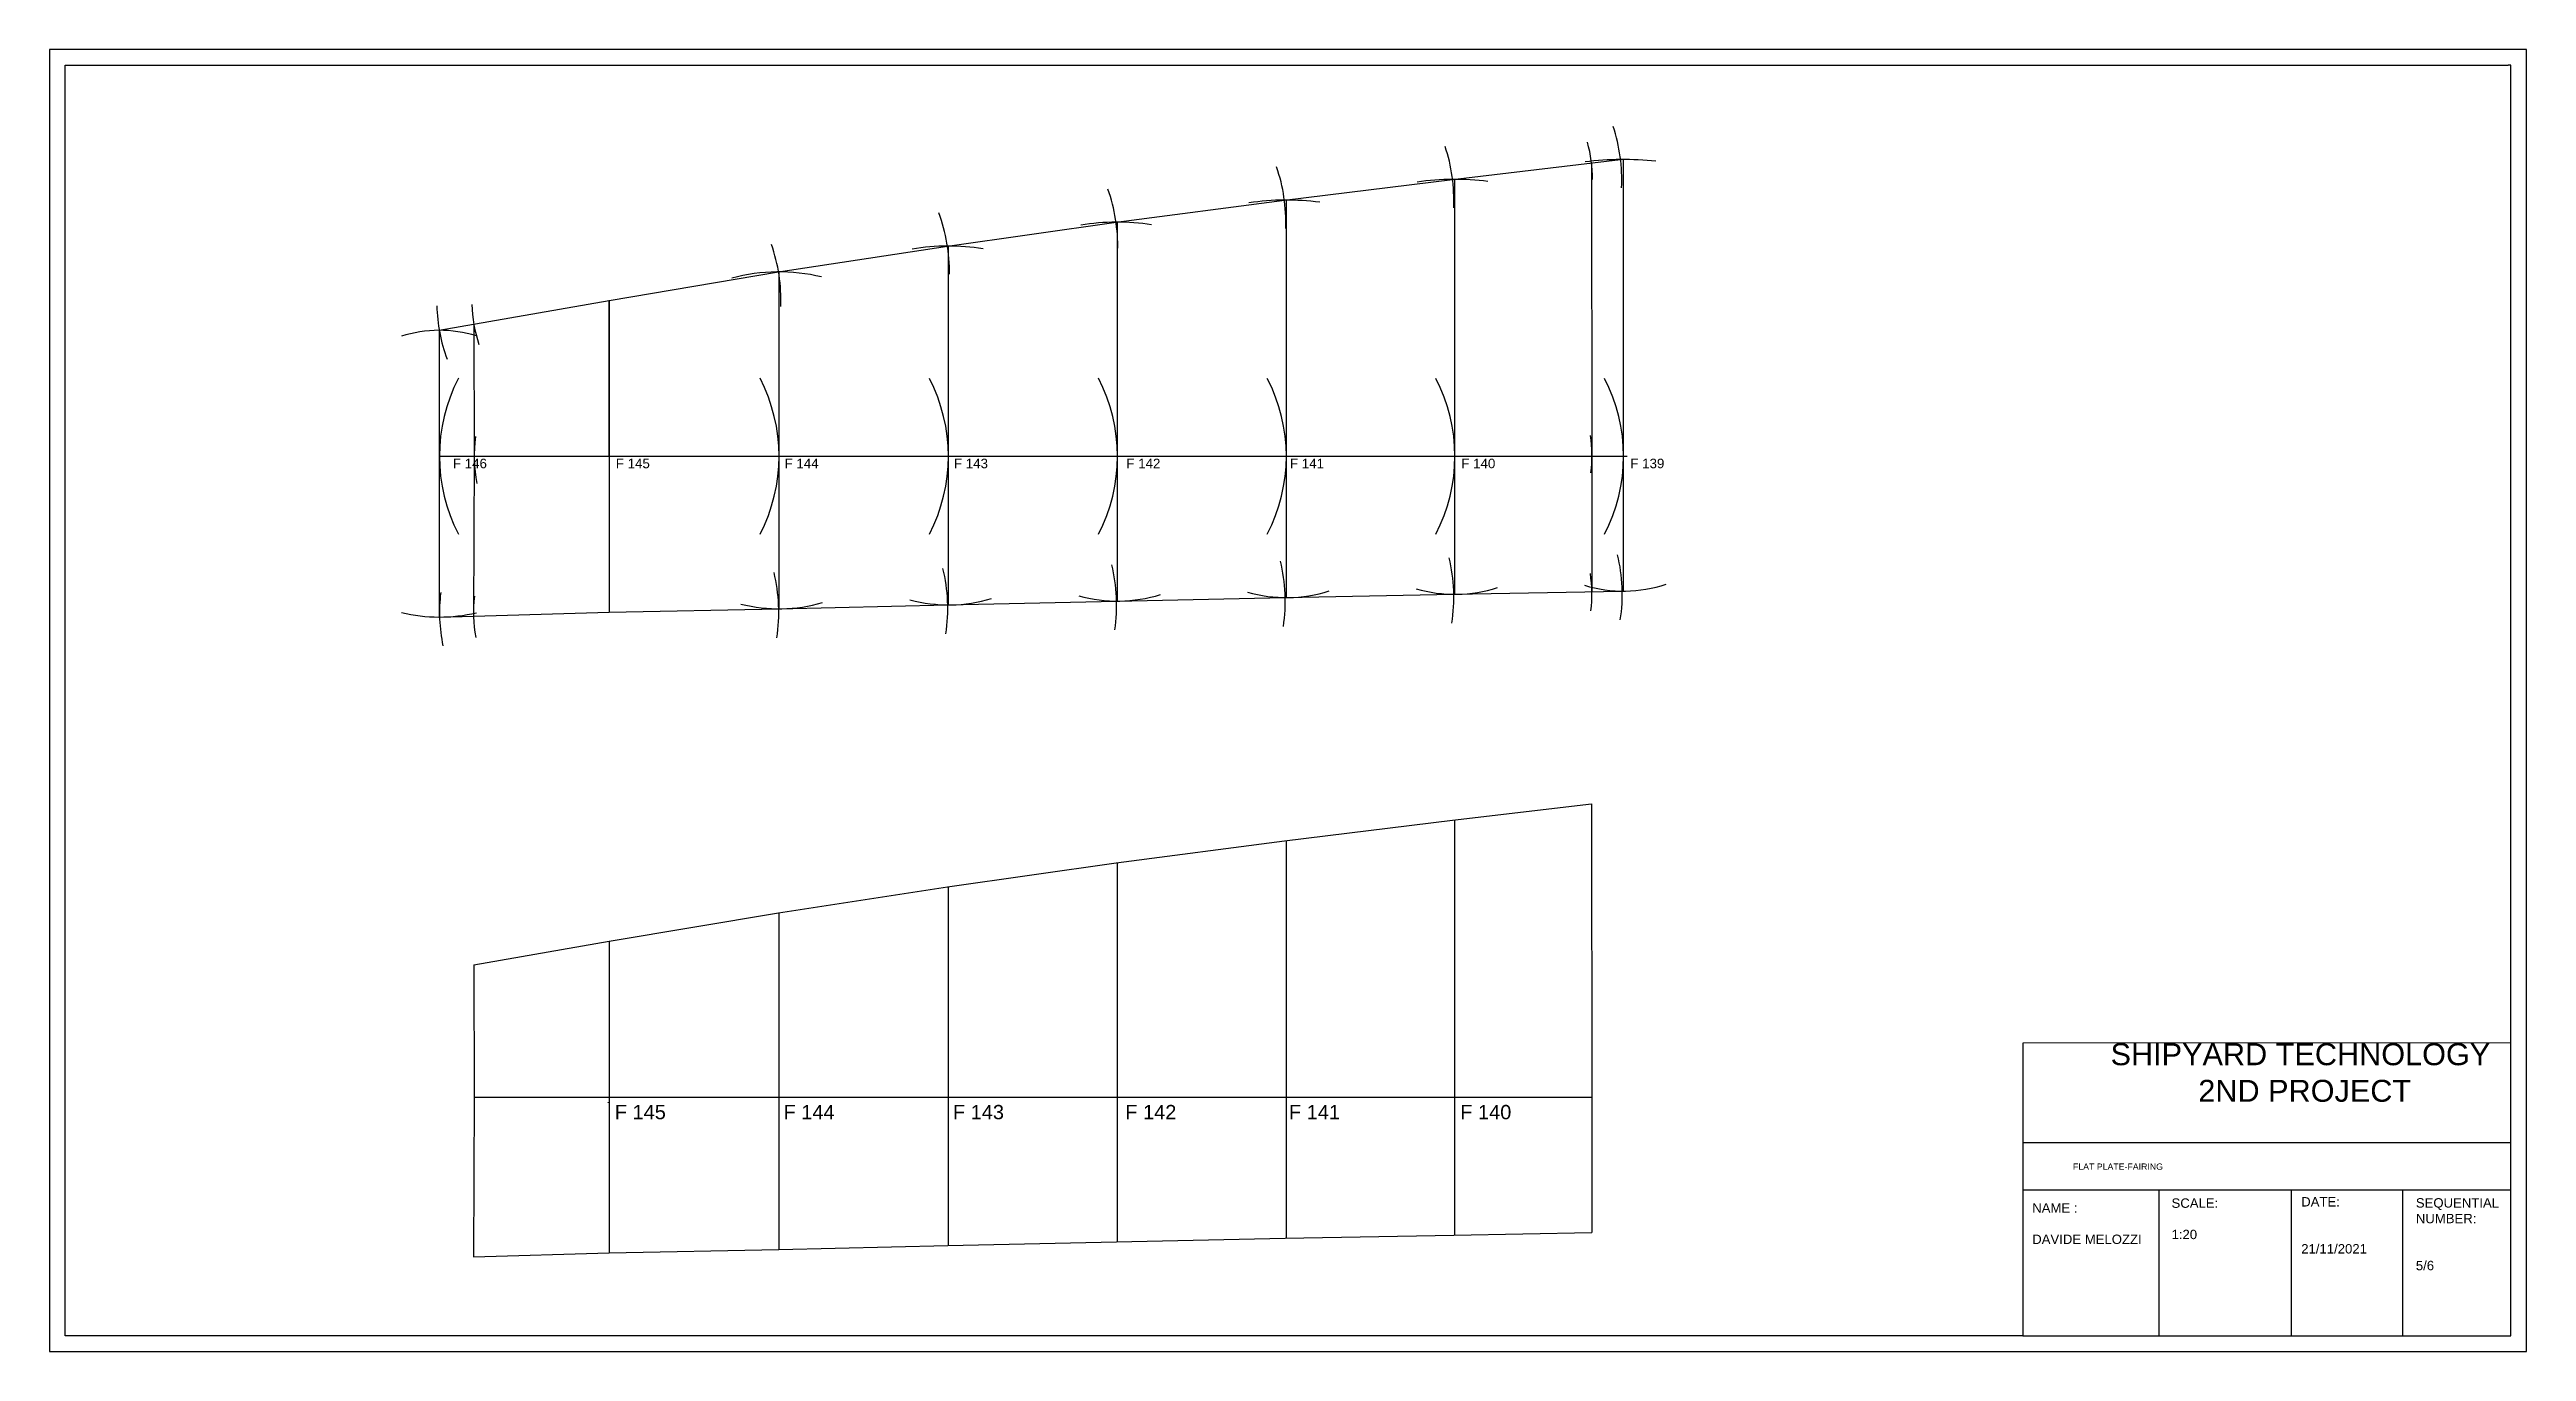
# Model space of a CAD drawing. Header units: inches. Extents: x 0 to 7904, y 0 to 4156.
import ezdxf

# ---------------------------------------------------------------- set-up
doc = ezdxf.new("R2010")
doc.units = ezdxf.units.IN
doc.header["$MEASUREMENT"] = 0
for name, color, linetype in [('AUX', 5, 'Continuous'), ('Frames[139-146]', 7, 'Continuous'), ('G_Lower', 2, 'Continuous'), ('G_Real', 3, 'Continuous'), ('Plate', 1, 'Continuous'), ('VPorts', 7, 'Continuous')]:
    doc.layers.add(name, color=color, linetype=linetype)
doc.layers.add('G_Up', color=7, linetype='Continuous', true_color=0x008689)
doc.styles.get("Standard").update_dxf_attribs({"font": 'Arial.ttf'})

msp = doc.modelspace()

# ---------------------------------------------------------------- linework, layer by layer
for p, q in [((50.1, 4155.7), (0.1, 4155.7)), ((0.1, 4155.7), (0.1, 50)), ((7904.3, 4155.7), (50.1, 4155.7)), ((7904.3, 4105.7), (7904.3, 4155.7)), ((50.1, 50), (50.1, 4105.7)), ((50.1, 4105.7), (7846.1, 4105.7)), ((7854.3, 4105.7), (7846.1, 4105.7)), ((7854.3, 50), (7854.3, 4105.7)), ((7904.3, 50), (7904.3, 4105.7)), ((7854.3, 985), (6297.1, 983.7)), ((6297.1, 983.7), (6297.1, 50)), ((7854.3, 50), (7854.3, 985)), ((6297.1, 666.7), (7854.3, 666.7)), ((6297.1, 515.5), (7854.3, 515.5)), ((6731.3, 515.5), (6731.3, 50)), ((7153.7, 515.5), (7153.7, 50)), ((7509, 515.5), (7509, 50)), ((0.1, 50), (0.1, 0)), ((6297.1, 50), (50.1, 50)), ((6297.1, 50), (7854.3, 50)), ((7904.3, 0), (7904.3, 50)), ((0.1, 0), (7904.3, 0))]:
    msp.add_line(p, q)
at = {"layer": 'AUX'}
for q in [(1786.4, 3355), (1786.1, 2359.7)]:
    msp.add_line((1786.4, 2857.3), q, dxfattribs=at)
for centre, radius, start, end in [((5022.6, 2857.3), 947.3, 83.70608, 97.41118), ((4484.8, 2857.3), 883.8, 83.14128, 97.83623), ((3947, 2857.3), 817.8, 82.49948, 98.3878), ((3408.1, 2857.3), 747.3, 81.62746, 99.02483), ((2868.5, 2857.3), 671.2, 80.52703, 99.91635), ((2328, 2857.3), 588.5, 76.67203, 104.7918), ((1244.4, 2858.2), 401.2, 72.92423, 107.63059), ((2328, 2857.3), 486.9, 255.54804, 286.57463), ((2868.5, 2857.3), 474.3, 255.01616, 286.88433), ((3408.1, 2857.3), 462.1, 254.50476, 287.23847), ((3947, 2857.3), 450.9, 254.02487, 287.59403), ((4484.8, 2857.3), 440.4, 253.63653, 288.02896), ((5023.1, 2858.1), 431, 253.16771, 288.34146), ((1244.4, 2857.3), 513, 256.34781, 283.32731)]:
    msp.add_arc(centre, radius, start, end, dxfattribs=at)
at = {"layer": 'Frames[139-146]'}
for p, q in [((5023.1, 2427.2), (5023.1, 3804.6)), ((4484.8, 2416.8), (4484.8, 3741.9)), ((3947, 2406.3), (3947, 3675.8)), ((3408.1, 2395.2), (3408.1, 3605.2)), ((2868.5, 2383), (2868.5, 3528.9)), ((2328, 2370.4), (2328, 3446)), ((1787.5, 2359.7), (1787.5, 3355.2)), ((1244.4, 2344.3), (1244.4, 3259.4)), ((4484.8, 371.7), (4484.8, 1696.8)), ((3947, 361.2), (3947, 1630.7)), ((3408.1, 350), (3408.1, 1560)), ((2868.5, 337.8), (2868.5, 1483.7)), ((2328, 325.2), (2328, 1400.9)), ((1787.5, 314.5), (1787.5, 1310.1))]:
    msp.add_line(p, q, dxfattribs=at)
at = {"layer": 'G_Lower'}
for p, q in [((2327.1, 2370.4), (2866.5, 2383)), ((2866.5, 2383), (3405.3, 2395.2)), ((3405.3, 2395.2), (3943.5, 2406.4)), ((3943.5, 2406.4), (4481.3, 2416.8)), ((4481.3, 2416.8), (5018.9, 2427.2)), ((1244.8, 2344.3), (1786.1, 2359.7)), ((1786.1, 2359.7), (2327.1, 2370.4)), ((1786.1, 314.5), (2327.1, 325.2)), ((2327.1, 325.2), (2866.5, 337.8)), ((2866.5, 337.8), (3405.3, 350)), ((3405.3, 350), (3943.5, 361.2)), ((3943.5, 361.2), (4481.3, 371.7)), ((4481.3, 371.7), (4922, 380.2)), ((1353, 302.2), (1786.1, 314.5))]:
    msp.add_line(p, q, dxfattribs=at)
for centre, radius, start, end in [((3943.5, 2406.4), 537.9, 351.25874, 13.61264), ((4481.3, 2416.8), 537.6, 351.24283, 13.60965), ((1786.4, 2359.5), 540.8, 351.34652, 13.58177), ((2327.1, 2370.4), 539.5, 351.5097, 13.80059), ((2866.5, 2383), 538.9, 351.4609, 13.77715), ((3405.3, 2395.2), 538.3, 351.34198, 13.68165), ((4484.8, 2416.8), 437.3, 353.0956, 8.67217), ((1786.1, 2359.7), 541.5, 173.30836, 191.42404), ((1787.5, 2359.7), 434.7, 173.26046, 190.65271)]:
    msp.add_arc(centre, radius, start, end, dxfattribs=at)
at = {"layer": 'G_Real'}
for centre, radius, start, end in [((1787.5, 2857.3), 543.1, 152.72493, 207.27503), ((1786.4, 2857.3), 541.6, 332.64338, 27.35662), ((2328, 2857.3), 540.5, 332.58528, 27.41474), ((2868.5, 2857.3), 539.6, 332.53428, 27.46574), ((3408.1, 2857.3), 538.8, 332.49265, 27.50735), ((3946.6, 2857.3), 538.2, 332.45918, 27.54082), ((4485.2, 2857.3), 537.8, 332.43622, 27.56378), ((1787.5, 2857.4), 432.2, 171.59806, 191.56445), ((2328, 2857.3), 540.5, 179.90405, 180.1491), ((2328, 2857.3), 540.5, 180, 180.14911), ((4484.8, 2857.3), 437.4, 353.09809, 8.66903), ((2324.8, 794.6), 540.5, 179.90405, 180.1491), ((2324.8, 794.6), 540.5, 180, 180.14911)]:
    msp.add_arc(centre, radius, start, end, dxfattribs=at)
at = {"layer": 'G_Up'}
for p, q in [((4477.3, 3741), (5013.4, 3804.5)), ((3940.7, 3675), (4477.3, 3741)), ((3403.5, 3604.6), (3940.7, 3675)), ((2865.5, 3528.4), (3403.5, 3604.6)), ((2326.5, 3445.8), (2865.5, 3528.4)), ((1786.4, 3355), (2326.5, 3445.8)), ((1244, 3259.4), (1786.4, 3355)), ((4477.3, 1695.9), (4920.9, 1748.4)), ((3940.7, 1629.9), (4477.3, 1695.9)), ((3403.5, 1559.4), (3940.7, 1629.9)), ((2865.5, 1483.3), (3403.5, 1559.4)), ((2326.5, 1400.6), (2865.5, 1483.3)), ((1786.4, 1309.9), (2326.5, 1400.6)), ((1354, 1233.6), (1786.4, 1309.9))]:
    msp.add_line(p, q, dxfattribs=at)
for centre, radius, start, end in [((4477.3, 3741), 539.9, 357.16329, 18.26046), ((3940.7, 3675), 540.7, 357.43355, 18.51317), ((4484.8, 3741.9), 439.1, 359.87947, 15.53032), ((3403.9, 3604.6), 541.4, 357.90892, 18.98572), ((2865.5, 3528.4), 543.3, 358.51717, 19.55165), ((2326.5, 3445.8), 545.3, 359.20771, 20.20451), ((1786.4, 3355), 547.6, 357.97108, 19.02987), ((1786.4, 3355), 550.8, 181.78372, 199.90151), ((1787.5, 3355.2), 440.2, 181.70756, 198.6566)]:
    msp.add_arc(centre, radius, start, end, dxfattribs=at)
at = {"layer": 'Plate'}
for p, q in [((4920.9, 3793.6), (4922.2, 2857.3)), ((1354, 3278.8), (1355.3, 2857.4)), ((1355.3, 2857.4), (1353, 2347.4)), ((4922.2, 2857.3), (4922, 2425.3)), ((4920.9, 1748.4), (4922.2, 812.1)), ((1354, 1233.6), (1355.3, 812.3)), ((1355.3, 812.3), (1353, 302.2)), ((4922.2, 812.1), (4922, 380.2))]:
    msp.add_line(p, q, dxfattribs=at)
at = {"layer": 'VPorts'}
for p, q in [((1244.4, 2857.3), (5034.5, 2857.3)), ((1786.4, 2856.8), (1786.4, 2857.3)), ((1355.3, 812.1), (4922.2, 812.1)), ((1783.2, 794.1), (1783.2, 794.6))]:
    msp.add_line(p, q, dxfattribs=at)

# ---------------------------------------------------------------- texts
at = {"attachment_point": 1}
for s, width, heights, insert, char_height in [('^ISHIPYARD TECHNOLOGY\\P^I^I2ND PROJECT ', 1557.199, [317], (6297.1, 983.7), 70), ('\\P\\P^I^IFLAT PLATE-FAIRING', 1557.199, [0], (6297.1, 666.7), 20), ('SCALE:\\P\\P1:20', 350.084, [0], (6771.7, 488.5), 30), ('DATE:\\P\\P\\P21/11/2021', 299.124, [0], (7185.5, 492.7), 30), ('SEQUENTIAL\\PNUMBER:\\P\\P\\P5/6', 282.032, [0], (7551.3, 489.3), 30), ('NAME :\\P\\PDAVIDE MELOZZI', 362.861, [0], (6327.1, 473.1), 30)]:
    msp.add_mtext_dynamic_manual_height_columns(s, width=width, gutter_width=1, heights=heights, dxfattribs=dict(at, insert=insert, char_height=char_height))
at = {"layer": 'Frames[139-146]', "linetype": 'Continuous', "attachment_point": 1, "rotation": 359.95655}
for s, insert, char_height in [('F 146', (1287.3, 2849.7), 30.41), ('F 145', (1807.2, 2849.7), 30.41), ('F 144', (2345.7, 2849.7), 30.41), ('F 143', (2886.2, 2849.7), 30.41), ('F 142', (3436.3, 2849.7), 30.41), ('F 141', (3958.5, 2849.7), 30.41), ('F 140', (4505.2, 2849.7), 30.41), ('F 139', (5044.6, 2849.7), 30.41), ('F 145', (1804, 787), 45.61), ('F 144', (2342.5, 787), 45.61), ('F 143', (2883, 787), 45.61), ('F 142', (3433.1, 787), 45.61), ('F 141', (3955.3, 787), 45.61), ('F 140', (4502, 787), 45.61)]:
    msp.add_mtext_dynamic_manual_height_columns(s, width=285.31, gutter_width=380.1, heights=[65.3], dxfattribs=dict(at, insert=insert, char_height=char_height))
at = {"layer": 'VPorts', "linetype": 'Continuous', "char_height": 0.76, "attachment_point": 1, "rotation": 359.95655}
for s, insert in [('G0R', (1783.8, 2856.9)), ('G0', (1787.6, 2857)), ('G0R', (1780.6, 794.2)), ('G0', (1784.4, 794.3))]:
    msp.add_mtext_dynamic_manual_height_columns(s, width=285.31, gutter_width=380.1, heights=[65.3], dxfattribs=dict(at, insert=insert))

doc.saveas('drawing.dxf')
